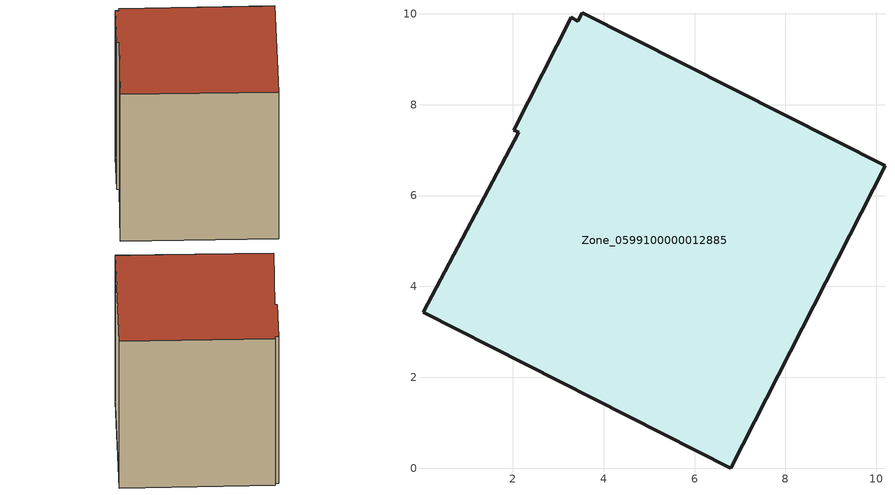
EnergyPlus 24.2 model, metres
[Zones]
Zone_0599100000012885
 floor ground (C_G): 3.29,9.92 3.43,9.84 3.53,10.02 10.19,6.66 6.8,0 0.04,3.43 2.13,7.39 2.03,7.44 z0
 wall outside (C_F): 3.29,9.92 2.03,7.44 2.13,7.39 0.04,3.43 6.8,0 10.19,6.66 3.53,10.02 3.43,9.84 3.29,9.92 z0:8.38
 roof outside (C_R): 3.43,9.84 3.29,9.92 2.03,7.44 2.13,7.39 0.04,3.43 6.8,0 10.19,6.66 3.53,10.02 z8.38
[BUILDING]
Pand.0599100000012885: North Axis=0; Terrain=City; Loads Convergence Tolerance Value=0.04; Temperature Convergence Tolerance Value=0.4; Solar Distribution=FullExterior; Maximum Number of Warmup Days=25; Minimum Number of Warmup Days=1
[Site:Location]
Rotterdam.The.Hague.AP_ZH_NLD Design_Conditions: Latitude=51.96; Longitude=4.45; Time Zone=1; Elevation=-4.5
[SITE:GROUNDTEMPERATURE:BUILDINGSURFACE]
18, 18, 18, 18, 18, 18, 18, 18, 18, 18, 18, 18
[MATERIAL] Thermal Absorptance=0.9; Solar Absorptance=0.7; Visible Absorptance=0.7
Name | Roughness | Thickness | Conductivity | Density | Specific Heat
G.TC.1992-2005 | MediumSmooth | 0.15 | 0.06 | 540 | 1210
F.TC.1992-2005 | Rough | 0.3 | 0.12 | 1920 | 840
R.TC.1992-2005 | MediumRough | 0.2 | 0.08 | 1500 | 1000
[CONSTRUCTION]
C_G: G.TC.1992-2005
C_F: F.TC.1992-2005
C_R: R.TC.1992-2005
[ZONE]
Zone_0599100000012885: Type=1; Multiplier=1; Ceiling Height=Autocalculate; Volume=Autocalculate; Floor Area=autocalculate; Part of Total Floor Area=Yes
[ZONEINFILTRATION:DESIGNFLOWRATE]
Infil_Zone_0599100000012885: Zone or ZoneList or Space or SpaceList=Zone_0599100000012885; Schedule=AlwaysOn; Design Flow Rate Calculation Method=Flow/Area; Flow Rate per Floor Area=0.0015; Constant Term Coefficient=1; Temperature Term Coefficient=0; Velocity Term Coefficient=0; Velocity Squared Term Coefficient=0
[HVACTEMPLATE:ZONE:IDEALLOADSAIRSYSTEM]
Zone_0599100000012885: Maximum Heating Supply Air Temperature=50; Minimum Cooling Supply Air Temperature=13; Maximum Heating Supply Air Humidity Ratio=0.0156; Minimum Cooling Supply Air Humidity Ratio=0.0077; Heating Limit=NoLimit; Cooling Limit=NoLimit; Dehumidification Control Type=ConstantSensibleHeatRatio; Cooling Sensible Heat Ratio=0.7; Dehumidification Setpoint=60; Humidification Control Type=None; Humidification Setpoint=30; Outdoor Air Method=None; Outdoor Air Flow Rate per Person=0.00944; Outdoor Air Flow Rate per Zone Floor Area=0; Outdoor Air Flow Rate per Zone=0; Demand Controlled Ventilation Type=None; Outdoor Air Economizer Type=NoEconomizer; Heat Recovery Type=None; Sensible Heat Recovery Effectiveness=0.7; Latent Heat Recovery Effectiveness=0.65
[ZONECONTROL:THERMOSTAT]
ThermostatControl_Zone_0599100000012885: Zone or ZoneList=Zone_0599100000012885; Control Type Schedule=DualSetpointControlType; Control 1=Thermostat_Zone_0599100000012885; Temperature Difference Between Cutout And Setpoint=0
[THERMOSTATSETPOINT:DUALSETPOINT]
Thermostat_Zone_0599100000012885: Heating Setpoint Temperature Schedule=HeatingSetpoint_Zone_0599100000012885; Cooling Setpoint Temperature Schedule=CoolingSetpoint_Zone_0599100000012885
[SCHEDULE:COMPACT]
HeatingSetpoint_Zone_0599100000012885: Through: 12/31, For: AllDays, Until: 24:00, 21
CoolingSetpoint_Zone_0599100000012885: Through: 12/31, For: AllDays, Until: 24:00, 24
DualSetpointControlType: Through: 12/31, For: AllDays, Until: 24:00, 4
AlwaysOn: Through: 12/31, For: AllDays, Until: 24:00, 1
